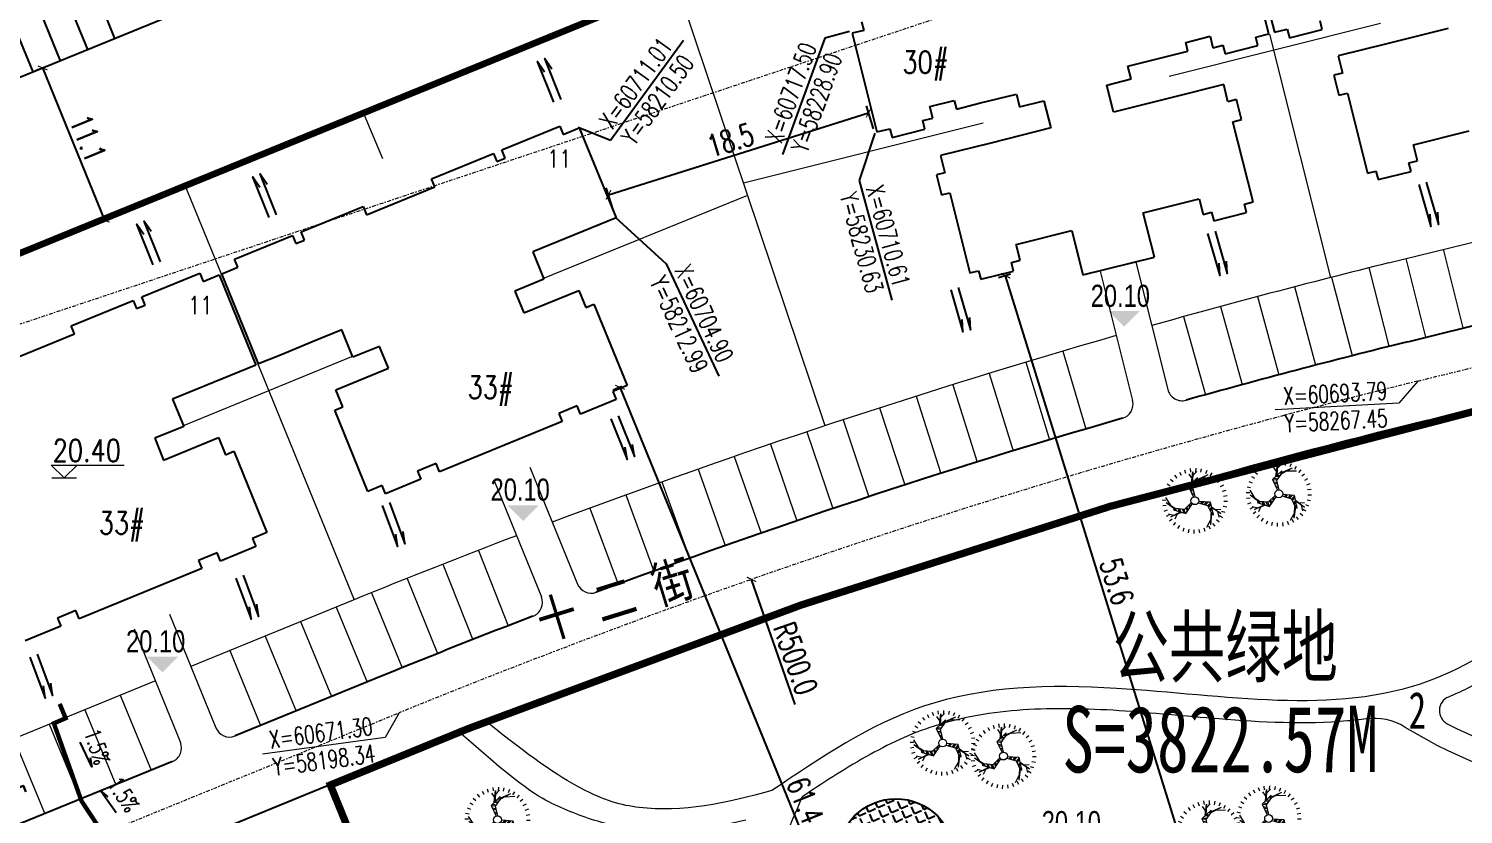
# Model space of a CAD drawing. Header units: inches. Extents: x 393 to 1582, y 246 to 1188.
# Drawn here: x 1137.2 to 1234.6, y 873.6 to 926.9 of the extents above; entities that cross this region are included whole.
import ezdxf

# ---------------------------------------------------------------- set-up
doc = ezdxf.new("R2010")
doc.units = ezdxf.units.IN
doc.header["$MEASUREMENT"] = 0
for name, pattern in [('ACAD_ISO10W100', [18.5, 12, -3, 0.5, -3]), ('CENTER', [2, 1.25, -0.25, 0.25, -0.25]), ('CENTERX2', [4, 2.5, -0.5, 0.5, -0.5]), ('CONTINOUS', [0]), ('DASHED', [19.05, 12.7, -6.35]), ('DASHED2', [0.375, 0.25, -0.125]), ('DOTE', [2.42, 2, -0.2, 0.02, -0.2])]:
    doc.linetypes.add(name, pattern=pattern)
for name, color, linetype, lineweight in [('BUILD', 1, 'Continuous', 40), ('buildelev', 2, 'Continuous', 20), ('parking', 30, 'Continuous', 18), ('ROAD', 1, 'Continuous', 25), ('ROAD-CENTER', 7, 'CENTERX2', 18), ('ROAD-ZB', 4, 'Continuous', 15), ('walk', 2, 'Continuous', 18), ('围墙', 75, 'FENCELINE1', 15), ('建筑型号', 2, 'Continuous', 18), ('树', 84, 'Continuous', 15)]:
    doc.layers.add(name, color=color, linetype=linetype, lineweight=lineweight)
for name, color, linetype in [('buildcoor', 7, 'Continuous'), ('DIM', 4, 'Continuous'), ('drain', 4, 'Continuous'), ('ELEV', 1, 'Continuous'), ('G', 60, 'Continuous'), ('hongzb', 5, 'Continuous'), ('PD', 21, 'Continuous'), ('PUB_TEXT', 7, 'Continuous'), ('ROAD-TEXT', 4, 'Continuous'), ('roaddim', 2, 'Continuous'), ('roadradiu', 3, 'Continuous'), ('公共绿地', 3, 'Continuous'), ('外墙', 42, 'Continuous'), ('建筑层数', 7, 'Continuous'), ('绿化', 3, 'Continuous'), ('车库边线', 4, 'DOTE')]:
    doc.layers.add(name, color=color, linetype=linetype)
doc.styles.add('-黑体', font='simhei.ttf', dxfattribs={"width": 0.8})
doc.styles.add('_HZTXT', font='txt.shx', dxfattribs={"width": 0.8, "bigfont": 'hztxt.shx'})
doc.styles.add('DIM_FONT', font='SIMPLEX.shx', dxfattribs={"width": 0.8})
doc.styles.add('FLS', font='', dxfattribs={"width": 0.8})
doc.styles.add('HZ', font='simplex.shx', dxfattribs={"width": 0.7, "bigfont": 'hztxt.shx'})
doc.styles.add('RO', font='romans.shx', dxfattribs={"width": 0.8})
doc.styles.add('宋体', font='', dxfattribs={"width": 0.7, "height": 1000})
doc.styles.get('FLS').set_extended_font_data('创艺繁隶书')
doc.styles.get('宋体').set_extended_font_data('SimSun')
doc.linetypes.add('FENCELINE1', pattern='A,0.25,-0.1,[133,ltypeshp.shx,S=0.1,R=0,X=-0.1,Y=0],-0.1,1', length=1.45)
doc.dimstyles.new('NORMAL', dxfattribs={"dimtxt": 1.5, "dimasz": 0.3, "dimexe": 0.5, "dimexo": 0.3, "dimgap": 0.3, "dimtad": 1, "dimdec": 1, "dimzin": 1, "dimdsep": 46, "dimtxsty": 'HZ', "dimblk": 'ARCHTICK', "dimcen": 0, "dimclrt": 256, "dimadec": 0, "dimazin": 0, "dimtfac": 1, "dimtdec": 1, "dimtofl": 0, "dimtmove": 0, "dimatfit": 3, "dimldrblk": 'ARCHTICK', "dimfxl": 1, "dimtolj": 2, "dimtzin": 0, "dimarcsym": 0})

# ---------------------------------------------------------------- blocks, each defined once
blk = doc.blocks.new('_ARCHTICK')
at = {"color": 0, "linetype": 'ByBlock', "const_width": 0.15}
blk.add_lwpolyline([(-0.5, -0.5), (0.5, 0.5)], dxfattribs=at)
blk = doc.blocks.new('*D108')
at = {"layer": 'DEFPOINTS', "color": 0, "ltscale": 0.3, "transparency": 16777216}
for p in [(1123.957, 1187.983), (1247.519, 525.406)]:
    blk.add_point(p, dxfattribs=at)
at = {"layer": 'roadradiu', "color": 0, "lineweight": -2, "ltscale": 0.3, "transparency": 16777216}
blk.add_line((1246.336, 531.746), (1247.519, 525.406), dxfattribs=at)
at = {"layer": 'roadradiu', "color": 0, "lineweight": -2, "ltscale": 0.3, "transparency": 16777216, "xscale": 0.3, "yscale": 0.3, "zscale": 0.3, "rotation": 280.5635434118076}
blk.add_blockref('_ARCHTICK', (1247.519, 525.406), dxfattribs=at)
at = {"layer": 'roadradiu', "ltscale": 0.3, "transparency": 16777216, "insert": (1247.905, 529.063), "char_height": 1.5, "attachment_point": 5, "rotation": 280.56354, "style": 'HZ'}
blk.add_mtext('\\A2;R674.0', dxfattribs=at)
blk = doc.blocks.new('*D188')
at = {"layer": 'DEFPOINTS', "color": 0, "ltscale": 0.3, "transparency": 16777216}
for p in [(1123.957, 1187.983), (1194.722, 517.708)]:
    blk.add_point(p, dxfattribs=at)
at = {"layer": 'roadradiu', "color": 0, "lineweight": -2, "ltscale": 0.3, "transparency": 16777216}
blk.add_line((1193.358, 530.623), (1194.722, 517.708), dxfattribs=at)
at = {"layer": 'roadradiu', "color": 0, "lineweight": -2, "ltscale": 0.3, "transparency": 16777216, "xscale": 0.3, "yscale": 0.3, "zscale": 0.3, "rotation": 276.0266870917976}
blk.add_blockref('_ARCHTICK', (1194.722, 517.708), dxfattribs=at)
at = {"layer": 'roadradiu', "ltscale": 0.3, "transparency": 16777216, "insert": (1194.709, 527.824), "char_height": 1.5, "attachment_point": 5, "rotation": 276.02669, "style": 'HZ'}
blk.add_mtext('\\A2;R674.0', dxfattribs=at)
blk = doc.blocks.new('t2')
for p, q in [((-1.27, 3.06), (-1.13, 2.72)), ((-0.72, 3.23), (-0.64, 2.88)), ((-0.15, 3.3), (-0.13, 2.95)), ((0.43, 3.28), (0.38, 2.92)), ((0.99, 3.16), (0.88, 2.81)), ((1.53, 2.93), (1.36, 2.62)), ((-2.93, 1.53), (-2.62, 1.36)), ((-2.62, 2.01), (-2.34, 1.79)), ((-1.63, 0.77), (-2.5, 1.58)), ((-2.5, 1.58), (-1.63, 0.89)), ((-2.3, 1.92), (-2.2, 1.35)), ((-2.24, 2.44), (-1.99, 2.17)), ((-1.78, 2.79), (-1.59, 2.49)), ((-1.73, 1.61), (-1.56, 0.32)), ((-1.53, 1.47), (-1.73, 1.61)), ((-1.34, 2.61), (-1.58, 1.52)), ((-1.24, 0.62), (-1.53, 1.47)), ((-1.34, 2.61), (-1.51, 1.47)), ((-1.44, 2), (-0.89, 2.82)), ((2.01, 2.62), (1.79, 2.34)), ((1.93, 1.14), (2.23, 1.63)), ((2.44, 2.24), (2.17, 1.99)), ((2.79, 1.78), (2.49, 1.59)), ((-3.28, 0.43), (-2.92, 0.38)), ((-3.16, 0.99), (-2.81, 0.88)), ((-1.95, 1.1), (-2.53, 1.12)), ((-1.56, 0.32), (-0.37, 0.11)), ((-0.31, 0.25), (-1.24, 0.62)), ((1.06, 1.19), (0.28, 0.27)), ((0.37, 0.14), (1.16, 0.76)), ((2.26, 0.7), (1.06, 1.19)), ((1.16, 0.76), (2.04, 0.59)), ((1.48, 1.02), (2.62, 1.38)), ((2.62, 1.38), (1.59, 0.97)), ((2.93, -0.14), (2.03, 0.57)), ((2.04, 0.59), (2.26, 0.7)), ((2.93, -0.14), (2.11, 0.61)), ((2.81, 1.03), (2.27, 1.23)), ((2.45, 0.24), (2.89, -0.64)), ((3.06, 1.27), (2.72, 1.13)), ((3.23, 0.72), (2.88, 0.64)), ((3.3, 0.15), (2.95, 0.13)), ((-3.3, -0.15), (-2.95, -0.13)), ((-3.23, -0.72), (-2.88, -0.64)), ((-3.06, -1.27), (-2.72, -1.13)), ((0.08, -1.38), (-0.51, -2.07)), ((-0.06, -0.39), (0.08, -1.38)), ((0.5, -1.51), (0.1, -0.38)), ((2.93, -1.53), (2.62, -1.36)), ((3.16, -0.99), (2.81, -0.88)), ((3.28, -0.43), (2.92, -0.38)), ((-2.79, -1.78), (-2.49, -1.59)), ((-2.44, -2.24), (-2.17, -1.99)), ((-2.01, -2.62), (-1.79, -2.34)), ((-1.02, -2.25), (-1.99, -2.18)), ((-1.59, -2.47), (-0.52, -2.05)), ((-1.59, -2.47), (-0.52, -2.13)), ((-1.53, -2.93), (-1.36, -2.62)), ((-0.99, -3.16), (-0.88, -2.81)), ((-0.53, -2.3), (0.5, -1.51)), ((-0.51, -2.07), (-0.53, -2.3)), ((-0.52, -2.95), (-0.07, -2.58)), ((0.14, -1.8), (-0.12, -2.95)), ((-0.12, -2.95), (0.04, -1.86)), ((0.03, -2.24), (0.29, -2.75)), ((0.72, -3.23), (0.64, -2.88)), ((1.27, -3.06), (1.13, -2.72)), ((1.78, -2.79), (1.59, -2.49)), ((2.24, -2.44), (1.99, -2.17)), ((2.62, -2.01), (2.34, -1.79)), ((-0.43, -3.28), (-0.38, -2.92)), ((0.15, -3.3), (0.13, -2.95))]:
    blk.add_line(p, q)
at = {"color": 0}
for p, q in [((-1.71, 1.46), (-1.64, 1.54)), ((-1.69, 1.3), (-1.53, 1.47)), ((-1.65, 0.98), (-1.44, 1.2)), ((-1.63, 0.82), (-1.39, 1.07)), ((-1.58, 0.5), (-1.3, 0.8)), ((-1.56, 0.34), (-1.25, 0.67)), ((-1.28, 0.27), (-1.03, 0.54)), ((-1.14, 0.24), (-0.91, 0.49)), ((-0.85, 0.19), (-0.66, 0.39)), ((-0.7, 0.16), (-0.54, 0.34)), ((0.49, 0.53), (0.57, 0.29)), ((0.59, 0.64), (0.67, 0.38)), ((0.78, 0.86), (0.88, 0.54)), ((0.88, 0.98), (0.99, 0.62)), ((1.07, 1.18), (1.21, 0.75)), ((1.22, 1.12), (1.35, 0.72)), ((1.52, 1), (1.62, 0.67)), ((1.67, 0.94), (1.76, 0.65)), ((1.97, 0.81), (2.04, 0.59)), ((2.12, 0.75), (2.15, 0.64)), ((0.21, -0.69), (-0.03, -0.64)), ((0.26, -0.83), (-0.01, -0.77)), ((0.36, -1.11), (0.03, -1.03)), ((0.41, -1.25), (0.05, -1.17)), ((0.49, -1.52), (0.05, -1.42)), ((-0.41, -2.21), (-0.52, -2.19)), ((-0.28, -2.11), (-0.51, -2.06)), ((-0.02, -1.92), (-0.32, -1.85)), ((0.11, -1.82), (-0.23, -1.74)), ((0.36, -1.62), (-0.05, -1.53))]:
    blk.add_line(p, q, dxfattribs=at)
blk.add_circle((0, 0), 0.397)
at = {"style": 'DIM_FONT', "width": 0.8, "flags": 9}
for tag in ['XSIZE', 'YSIZE']:
    blk.add_attdef(tag, (0, 0), '', height=0.000997, rotation=122.3352, dxfattribs=at)
blk = doc.blocks.new('YMQ')
at = {"layer": 'PD'}
for p, q in [((-3.425, 16.316), (2.222, 18.623)), ((2.222, 18.623), (4.007, 14.254)), ((-3.142, 15.622), (2.505, 17.929)), ((1.796, 18.45), (3.581, 14.08)), ((-0.602, 17.47), (4.466, 5.065)), ((-3.425, 16.316), (1.643, 3.912)), ((-2.999, 16.49), (2.068, 4.086)), ((4.007, 14.254), (-1.64, 11.947)), ((3.581, 14.08), (4.33, 12.247)), ((4.007, 14.254), (4.756, 12.421)), ((4.33, 12.247), (5.079, 10.414)), ((4.756, 12.421), (5.504, 10.588)), ((5.504, 10.588), (-0.142, 8.281)), ((5.079, 10.414), (6.864, 6.045)), ((5.504, 10.588), (7.29, 6.219)), ((7.006, 6.913), (1.359, 4.606)), ((7.29, 6.219), (1.643, 3.912))]:
    blk.add_line(p, q, dxfattribs=at)
at = {"layer": 'PD', "linetype": 'DASHED'}
blk.add_line((4.756, 12.421), (-0.891, 10.114), dxfattribs=at)
at = {"layer": 'PD', "linetype": 'CENTER'}
blk.add_lwpolyline([(0, 0), (-7.337, 17.959), (3.864, 22.535), (11.201, 4.576)], close=True, dxfattribs=at)
blk = doc.blocks.new('A$C1F88636C')
at = {"layer": 'G', "rotation": 319.643104860294}
blk.add_blockref('YMQ', (0, 3.766), dxfattribs=at)
blk = doc.blocks.new('bg')
at = {"layer": 'buildelev'}
blk.add_line((403415.903, 597892.095), (403417.408, 597892.095), dxfattribs=at)
blk.add_lwpolyline([(403417.451, 597892.89), (403416.656, 597892.095), (403415.86, 597892.89), (403420.35, 597892.89)], dxfattribs=at)
blk = doc.blocks.new('A$C614504CE')
at = {"layer": 'ROAD-TEXT', "ltscale": 0.1}
blk.add_lwpolyline([(2.337, 0.002, 0.3, 0.3, 0), (2.349, 1.053, 0.3, 0.3, 0), (3.22, 1.06, 0.3, 0.3, 0), (3.578, 6.628, 0.3, 0.3, 0), (3.08, 9.4, 0.3, 0.3, 0), (3.622, 12.555, 0.3, 0.3, 0)], format="xyseb", dxfattribs=at)
at = {"layer": 'ROAD-TEXT', "ltscale": 0.1, "const_width": 0.3}
blk.add_lwpolyline([(3.598, 12.417), (2.86, 12.395), (2.86, 13.418)], dxfattribs=at)
at = {"layer": 'ROAD-TEXT', "ltscale": 0.1}
for points in [[(1.926, 11.432), (2.21, 12.017), (1.86, 10.246)], [(1.804, 7.098), (2.092, 6.515), (1.728, 8.284)], [(1.87, 4.148), (2.008, 4.783), (2.087, 2.928)]]:
    blk.add_lwpolyline(points, dxfattribs=at)
at = {"layer": 'ROAD-TEXT', "style": 'RO', "width": 0.7}
for rotation, p in [(78.72126, (1.287, 10.092)), (100.33803, (1.549, 6.257)), (85.22586, (1.6, 2.413))]:
    blk.add_text('1.5%', height=1.1, rotation=rotation, dxfattribs=at).set_placement(p)
blk = doc.blocks.new('psss')
at = {"layer": 'drain', "ltscale": 3}
for points in [[(-2.979, 0.527), (0.007, 0.531), (-0.808, 0.714)], [(-2.967, -0.004), (0, 0), (-0.815, 0.183)]]:
    blk.add_lwpolyline(points, dxfattribs=at)
blk = doc.blocks.new('*D454')
at = {"layer": 'DEFPOINTS', "color": 0, "ltscale": 0.3, "transparency": 16777216}
for p in [(1194.213, 921.194), (1194.645, 919.822), (1176.998, 914.267)]:
    blk.add_point(p, dxfattribs=at)
at = {"layer": 'DIM', "color": 0, "lineweight": -2, "ltscale": 0.3, "transparency": 16777216}
for p, q in [((1176.566, 915.639), (1194.213, 921.194)), ((1194.555, 920.108), (1194.063, 921.671)), ((1176.908, 914.553), (1176.416, 916.116))]:
    blk.add_line(p, q, dxfattribs=at)
at = {"layer": 'DIM', "color": 0, "lineweight": -2, "ltscale": 0.3, "transparency": 16777216, "xscale": 0.5, "yscale": 0.5, "zscale": 0.5}
for p, rotation in [((1194.213, 921.194), 17.47299434504445), ((1176.566, 915.639), 197.4729943450444)]:
    blk.add_blockref('_ARCHTICK', p, dxfattribs=dict(at, rotation=rotation))
at = {"layer": 'DIM', "ltscale": 0.3, "transparency": 16777216, "insert": (1184.845, 919.346), "char_height": 1.5, "attachment_point": 5, "rotation": 17.47299, "style": 'HZ'}
blk.add_mtext('\\A2;18.5', dxfattribs=at)
blk = doc.blocks.new('*D483')
at = {"layer": 'DEFPOINTS', "color": 0, "ltscale": 0.3, "transparency": 16777216}
for p in [(1204.133, 910.344), (1203.512, 910.151), (1220.02, 859.19)]:
    blk.add_point(p, dxfattribs=at)
at = {"layer": 'DIM', "color": 0, "lineweight": -2, "ltscale": 0.3, "transparency": 16777216}
for p, q in [((1203.847, 910.255), (1203.035, 910.003)), ((1219.399, 858.997), (1203.512, 910.151)), ((1219.734, 859.101), (1218.922, 858.849))]:
    blk.add_line(p, q, dxfattribs=at)
at = {"layer": 'DIM', "color": 0, "lineweight": -2, "ltscale": 0.3, "transparency": 16777216, "xscale": 0.5, "yscale": 0.5, "zscale": 0.5}
for p, rotation in [((1203.512, 910.151), 107.2532059339168), ((1219.399, 858.997), 287.2532059339168)]:
    blk.add_blockref('_ARCHTICK', p, dxfattribs=dict(at, rotation=rotation))
at = {"layer": 'DIM', "ltscale": 0.3, "transparency": 16777216, "insert": (1211.05, 889.421), "char_height": 1.5, "attachment_point": 5, "rotation": 287.25321, "style": 'HZ'}
blk.add_mtext('\\A2;53.6', dxfattribs=at)
blk = doc.blocks.new('*D202')
at = {"layer": 'DEFPOINTS', "color": 0, "ltscale": 0.3, "transparency": 16777216}
for p in [(1133.983, 877.845), (1133.983, 877.845), (1136.06, 872.752)]:
    blk.add_point(p, dxfattribs=at)
at = {"layer": 'roaddim', "color": 0, "lineweight": -2, "ltscale": 0.3, "transparency": 16777216}
for p, q in [((1136.06, 872.752), (1133.983, 877.845)), ((1134.26, 877.958), (1134.446, 878.034)), ((1136.338, 872.866), (1136.523, 872.941))]:
    blk.add_line(p, q, dxfattribs=at)
at = {"layer": 'roaddim', "color": 0, "lineweight": -2, "ltscale": 0.3, "transparency": 16777216, "xscale": 0.5, "yscale": 0.5, "zscale": 0.5}
for p, rotation in [((1133.983, 877.845), 112.1948373261285), ((1136.06, 872.752), 292.1948373261285)]:
    blk.add_blockref('_ARCHTICK', p, dxfattribs=dict(at, rotation=rotation))
at = {"layer": 'roaddim', "ltscale": 0.3, "transparency": 16777216, "insert": (1135.994, 875.695), "char_height": 1.5, "attachment_point": 5, "rotation": 292.19484, "style": 'HZ'}
blk.add_mtext('\\A2;5.5', dxfattribs=at)
blk = doc.blocks.new('*D366')
at = {"layer": 'DEFPOINTS', "color": 0, "ltscale": 0.3, "transparency": 16777216}
for p in [(1186.267, 889.56), (1351.243, 417.562)]:
    blk.add_point(p, dxfattribs=at)
at = {"layer": 'roadradiu', "color": 0, "lineweight": -2, "ltscale": 0.3, "transparency": 16777216}
blk.add_line((1189.23, 881.081), (1186.267, 889.56), dxfattribs=at)
at = {"layer": 'roadradiu', "color": 0, "lineweight": -2, "ltscale": 0.3, "transparency": 16777216, "xscale": 0.5, "yscale": 0.5, "zscale": 0.5, "rotation": 109.2659378040136}
blk.add_blockref('_ARCHTICK', (1186.267, 889.56), dxfattribs=at)
at = {"layer": 'roadradiu', "ltscale": 0.3, "transparency": 16777216, "insert": (1189.256, 884.189), "char_height": 1.5, "attachment_point": 5, "rotation": 289.26594, "style": 'HZ'}
blk.add_mtext('\\A2;R500.0', dxfattribs=at)
blk = doc.blocks.new('*D309')
at = {"layer": 'DEFPOINTS', "color": 0, "ltscale": 0.3, "transparency": 16777216}
for p in [(1177.758, 902.752), (1200.528, 845.762), (1200.941, 845.931)]:
    blk.add_point(p, dxfattribs=at)
at = {"layer": 'DIM', "color": 0, "lineweight": -2, "ltscale": 0.3, "transparency": 16777216}
for p, q in [((1177.48, 902.639), (1176.883, 902.395)), ((1177.345, 902.584), (1200.528, 845.762)), ((1200.663, 845.817), (1200.065, 845.573))]:
    blk.add_line(p, q, dxfattribs=at)
at = {"layer": 'DIM', "color": 0, "lineweight": -2, "ltscale": 0.3, "transparency": 16777216, "xscale": 0.5, "yscale": 0.5, "zscale": 0.5}
for p, rotation in [((1177.345, 902.584), 112.1948198484895), ((1200.528, 845.762), 292.1948198484895)]:
    blk.add_blockref('_ARCHTICK', p, dxfattribs=dict(at, rotation=rotation))
at = {"layer": 'DIM', "ltscale": 0.3, "transparency": 16777216, "insert": (1189.909, 874.57), "char_height": 1.5, "attachment_point": 5, "rotation": 292.19482, "style": 'HZ'}
blk.add_mtext('\\A2;61.4', dxfattribs=at)
blk = doc.blocks.new('*D310')
at = {"layer": 'DEFPOINTS', "color": 0, "ltscale": 0.3, "transparency": 16777216}
for p in [(1138.173, 924.239), (1138.173, 924.239), (1142.385, 913.916)]:
    blk.add_point(p, dxfattribs=at)
at = {"layer": 'DIM', "color": 0, "lineweight": -2, "ltscale": 0.3, "transparency": 16777216}
for p, q in [((1137.895, 924.126), (1137.71, 924.05)), ((1142.385, 913.916), (1138.173, 924.239)), ((1142.107, 913.802), (1141.922, 913.727))]:
    blk.add_line(p, q, dxfattribs=at)
at = {"layer": 'DIM', "color": 0, "lineweight": -2, "ltscale": 0.3, "transparency": 16777216, "xscale": 0.5, "yscale": 0.5, "zscale": 0.5}
for p, rotation in [((1138.173, 924.239), 112.194837326332), ((1142.385, 913.916), 292.194837326332)]:
    blk.add_blockref('_ARCHTICK', p, dxfattribs=dict(at, rotation=rotation))
at = {"layer": 'DIM', "ltscale": 0.3, "transparency": 16777216, "insert": (1141.251, 919.474), "char_height": 1.5, "attachment_point": 5, "rotation": 292.19484, "style": 'HZ'}
blk.add_mtext('\\A2;11.1', dxfattribs=at)

msp = doc.modelspace()

# ---------------------------------------------------------------- hatches: boundary and pattern name
at = {"layer": 'roaddim', "ltscale": 0.3}
h = msp.add_hatch(dxfattribs=at)
h.set_pattern_fill('ANGLE', color=0, scale=0.1, angle=24.22205, style=0)
h.set_pattern_definition([(24.2220527, (-27085.2647, -78125.3403), (-0.286576439, 0.637005647), [0.508, -0.1905]), (114.2220527, (-27085.2647, -78125.3403), (-0.637005647, -0.286576439), [0.508, -0.1905])])
edge = h.paths.add_edge_path()
edge.add_arc((1202.156, 868.686), 3.888, 0, 360)
edge = h.paths.add_edge_path()
edge.add_arc((1196.072, 870.703), 3.978, 0, 360)

# ---------------------------------------------------------------- linework, layer by layer
at = {"layer": 'buildcoor', "color": 0, "ltscale": 0.3}
for points in [[(1176.702, 919.342), (1181.657, 926.125)], [(1191.246, 926.262), (1188.374, 918.368)], [(1192.92, 926.709), (1191.246, 926.262)], [(1174.518, 920.223), (1176.702, 919.342)], [(1194.645, 919.822), (1193.583, 916.603)], [(1193.583, 916.603), (1195.794, 908.499)], [(1177.011, 914.112), (1180.484, 910.954)], [(1180.484, 910.954), (1184.045, 903.346)]]:
    msp.add_lwpolyline(points, dxfattribs=at)
at = {"layer": 'ELEV', "color": 0}
for points in [[(1210.497, 907.764), (1212.619, 907.764), (1211.558, 906.703)], [(1169.721, 894.577), (1171.843, 894.577), (1170.782, 893.516)], [(1145.244, 884.314), (1147.365, 884.314), (1146.305, 883.253)]]:
    msp.add_solid(points, dxfattribs=at)
at = {"layer": 'hongzb', "color": 0, "linetype": 'DOTE', "ltscale": 0.2, "const_width": 0.35}
msp.add_lwpolyline([(726.299, 598.511), (739.721, 619.918), (817.574, 709.87), (922.656, 797.757), (972.26, 831.061), (1071.302, 885.077), (1176.766, 928.104), (1299.012, 961.009), (1365.77, 971.874), (1426.81, 975.633)], dxfattribs=at)
at = {"layer": 'parking', "color": 0, "ltscale": 0.3}
for p, q in [((1229.495, 911.014), (1237.928, 913.095)), ((1230.677, 911.329), (1232.014, 905.994)), ((1233.202, 911.952), (1234.538, 906.617)), ((1228.154, 910.702), (1229.513, 905.372)), ((1223.117, 909.41), (1224.531, 904.094)), ((1225.634, 910.062), (1227.02, 904.74)), ((1220.604, 908.744), (1222.044, 903.436)), ((1215.588, 907.375), (1217.082, 902.081)), ((1218.094, 908.066), (1219.561, 902.765)), ((1207.383, 905.027), (1208.958, 899.757)), ((1202.403, 903.529), (1204.032, 898.276)), ((1204.891, 904.284), (1206.493, 899.023)), ((1199.919, 902.762), (1201.575, 897.517)), ((1197.439, 901.981), (1199.122, 896.745)), ((1194.963, 901.188), (1196.673, 895.96)), ((1190.023, 899.564), (1191.786, 894.354)), ((1192.491, 900.382), (1194.227, 895.164)), ((1187.559, 898.733), (1189.349, 893.532)), ((1185.1, 897.889), (1186.916, 892.698)), ((1182.645, 897.033), (1184.488, 891.851)), ((1180.194, 896.164), (1182.064, 890.992)), ((1177.748, 895.283), (1179.644, 890.12)), ((1175.307, 894.389), (1177.229, 889.236)), ((1167.745, 891.525), (1169.746, 886.402)), ((1165.322, 890.581), (1167.35, 885.469)), ((1162.904, 889.625), (1164.958, 884.523)), ((1159.248, 888.153), (1148.229, 883.657)), ((1160.491, 888.657), (1162.571, 883.565)), ((1158.083, 887.677), (1160.179, 882.592)), ((1155.676, 886.695), (1157.772, 881.61)), ((1153.268, 885.713), (1155.364, 880.628)), ((1150.861, 884.731), (1152.957, 879.646)), ((1145.822, 882.675), (1123.786, 873.684)), ((1143.436, 881.702), (1145.532, 876.617)), ((1141.029, 880.72), (1143.125, 875.635)), ((1138.622, 879.737), (1140.718, 874.652)), ((1136.214, 878.755), (1138.31, 873.67))]:
    msp.add_line(p, q, dxfattribs=at)
for start, end in [(103.85957, 105.73282), (106.01479, 110.56005), (110.85325, 112.19484)]:
    msp.add_arc((1351.243, 417.562), 508.25, start, end, dxfattribs=at)
at = {"layer": 'ROAD', "color": 0}
for p, q in [((1176.883, 928.152), (1076.149, 886.929)), ((1232.13, 900.335), (1318.062, 921.536)), ((1230.813, 905.674), (1238.29, 907.519)), ((1161.326, 883.06), (1151.233, 878.942)), ((1163.403, 877.968), (1109.466, 855.959)), ((1146.974, 877.205), (1126.789, 868.97))]:
    msp.add_line(p, q, dxfattribs=at)
for radius, start, end in [(502.75, 103.85957, 105.63394), (502.75, 106.14602, 110.43165), (497.25, 103.85957, 112.19484), (502.75, 110.95503, 112.19484)]:
    msp.add_arc((1351.243, 417.562), radius, start, end, dxfattribs=at)
at = {"layer": 'ROAD-CENTER', "color": 5, "ltscale": 0.1}
for p, q in [((1299.012, 961.009), (1071.302, 885.077)), ((1231.472, 903.005), (1317.403, 924.206)), ((1117.701, 862.292), (1162.365, 880.514))]:
    msp.add_line(p, q, dxfattribs=at)
msp.add_arc((1351.243, 417.562), 500, 103.85957, 112.19484, dxfattribs=at)
at = {"layer": 'ROAD-ZB', "color": 0, "ltscale": 0.3}
for points in [[(1231.472, 903.005), (1230.19, 901.503)], [(1230.19, 901.503), (1221.802, 901.054)], [(1162.365, 880.514), (1161.402, 878.828)], [(1161.402, 878.828), (1153.076, 877.71)]]:
    msp.add_lwpolyline(points, dxfattribs=at)
at = {"layer": 'roaddim', "color": 0, "ltscale": 0.3}
msp.add_circle((1196.072, 870.703), 3.978, dxfattribs=at)
at = {"layer": 'walk', "color": 0, "ltscale": 0.3}
for p, q in [((1209.93, 910.456), (1212.127, 901.685)), ((1212.355, 911.063), (1214.517, 902.431)), ((1171.228, 897.172), (1174.463, 889.243)), ((1168.821, 896.19), (1172.01, 888.372)), ((1146.785, 887.199), (1149.929, 879.491)), ((1144.377, 886.216), (1147.522, 878.508))]:
    msp.add_line(p, q, dxfattribs=at)
at = {"layer": 'walk', "color": 0}
for centre, start, end in [((1215.487, 902.674), 194.06502, 285.63394), ((1211.157, 901.442), 286.14602, 14.06502), ((1175.389, 889.62), 202.1949, 290.43165), ((1171.085, 887.994), 290.95503, 22.1949), ((1150.855, 879.868), 202.1949, 292.19484), ((1146.596, 878.131), 292.19484, 22.1949)]:
    msp.add_arc(centre, 1, start, end, dxfattribs=at)
at = {"layer": '公共绿地', "color": 0, "linetype": 'FENCELINE1', "ltscale": 0.1, "const_width": 0.5}
msp.add_lwpolyline([(1157.692, 875.615), (1167.028, 879.43), (1167.028, 879.43), (1189.631, 887.816), (1210.615, 894.512), (1246.902, 903.979), (1267.93, 909.167), (1286.084, 913.96), (1288.079, 874.262, -0.001053), (1241.143, 872.494), (1241.143, 872.494, 0.042193), (1223.337, 870.66, 0.033682), (1209.577, 867.041), (1207.353, 866.261), (1197.938, 862.5), (1168.107, 850.06)], format="xyb", close=True, dxfattribs=at)
at = {"layer": '围墙', "color": 0, "ltscale": 0.2}
for p, q in [((1191.277, 899.981), (1181.426, 929.251)), ((1214.604, 923.688), (1228.96, 927.285)), ((1221.418, 926.529), (1225.549, 910.041)), ((1159.926, 921.23), (1161.237, 918.098)), ((1185.733, 916.455), (1201.994, 920.529)), ((1147.824, 916.296), (1151.766, 906.634)), ((1172.119, 909.956), (1186.012, 915.624)), ((1147.675, 899.982), (1159.156, 904.667)), ((1152.5, 904.834), (1159.298, 888.173))]:
    msp.add_line(p, q, dxfattribs=at)
at = {"layer": '外墙', "color": 2, "ltscale": 0.1}
for p, q in [((1221.363, 926.556), (1219.686, 933.249)), ((1220.074, 933.347), (1221.75, 926.657)), ((1193.884, 926.785), (1193.108, 926.591)), ((1193.738, 927.367), (1193.884, 926.785)), ((1221.75, 926.657), (1222.623, 926.876)), ((1222.623, 926.876), (1222.77, 926.29)), ((1222.77, 926.29), (1225.001, 926.849)), ((1225.001, 926.849), (1224.855, 927.431)), ((1233.538, 926.926), (1229.464, 925.906)), ((1193.108, 926.591), (1194.784, 919.901)), ((1215.737, 925.971), (1217.386, 926.385)), ((1215.883, 925.389), (1215.737, 925.971)), ((1217.386, 926.385), (1217.58, 925.609)), ((1217.58, 925.609), (1218.259, 925.779)), ((1218.259, 925.779), (1218.405, 925.197)), ((1220.49, 926.338), (1221.363, 926.556)), ((1220.636, 925.756), (1220.49, 926.338)), ((1229.464, 925.906), (1226.069, 925.055)), ((1211.808, 924.369), (1215.883, 925.389)), ((1218.405, 925.197), (1220.636, 925.756)), ((1226.069, 925.055), (1226.361, 923.891)), ((1212.027, 923.496), (1211.808, 924.369)), ((1226.361, 923.891), (1225.779, 923.745)), ((1210.378, 923.083), (1212.027, 923.496)), ((1210.84, 921.24), (1210.378, 923.083)), ((1218.309, 923.111), (1214.914, 922.26)), ((1218.601, 921.947), (1218.309, 923.111)), ((1225.779, 923.745), (1226.119, 922.387)), ((1198.373, 921.621), (1200.022, 922.034)), ((1200.022, 922.034), (1200.168, 921.452)), ((1201.817, 921.866), (1204.242, 922.473)), ((1204.242, 922.473), (1204.461, 921.6)), ((1204.461, 921.6), (1206.11, 922.013)), ((1206.11, 922.013), (1206.572, 920.17)), ((1214.914, 922.26), (1210.84, 921.24)), ((1219.183, 922.093), (1218.601, 921.947)), ((1219.523, 920.735), (1219.183, 922.093)), ((1226.119, 922.387), (1226.701, 922.533)), ((1226.701, 922.533), (1228.062, 917.101)), ((1198.568, 920.845), (1198.373, 921.621)), ((1200.168, 921.452), (1201.817, 921.866)), ((1169.335, 918.683), (1173.27, 920.288)), ((1173.27, 920.288), (1173.497, 919.733)), ((1173.497, 919.733), (1174.585, 920.177)), ((1174.585, 920.177), (1177.078, 914.066)), ((1194.784, 919.901), (1195.657, 920.12)), ((1195.657, 920.12), (1195.804, 919.534)), ((1195.804, 919.534), (1198.035, 920.093)), ((1197.889, 920.675), (1198.568, 920.845)), ((1198.035, 920.093), (1197.889, 920.675)), ((1206.572, 920.17), (1202.498, 919.15)), ((1218.941, 920.589), (1219.523, 920.735)), ((1220.302, 915.157), (1218.941, 920.589)), ((1231.19, 919.018), (1234.973, 919.966)), ((1202.498, 919.15), (1199.103, 918.299)), ((1231.457, 917.951), (1231.19, 919.018)), ((1164.544, 916.728), (1168.756, 918.447)), ((1168.756, 918.447), (1168.983, 917.891)), ((1168.983, 917.891), (1169.562, 918.127)), ((1169.562, 918.127), (1169.335, 918.683)), ((1199.103, 918.299), (1199.394, 917.135)), ((1199.394, 917.135), (1198.812, 916.989)), ((1228.062, 917.101), (1228.644, 917.247)), ((1228.644, 917.247), (1228.79, 916.665)), ((1228.79, 916.665), (1231.021, 917.224)), ((1230.875, 917.806), (1231.457, 917.951)), ((1231.021, 917.224), (1230.875, 917.806)), ((1160.141, 914.284), (1164.77, 916.173)), ((1164.77, 916.173), (1164.544, 916.728)), ((1198.812, 916.989), (1199.152, 915.631)), ((1199.152, 915.631), (1199.734, 915.777)), ((1199.734, 915.777), (1201.095, 910.345)), ((1212.856, 914.425), (1216.639, 915.373)), ((1216.639, 915.373), (1216.907, 914.306)), ((1219.72, 915.011), (1220.302, 915.157)), ((1155.701, 913.12), (1159.914, 914.839)), ((1159.914, 914.839), (1160.141, 914.284)), ((1213.61, 911.418), (1212.856, 914.425)), ((1216.907, 914.306), (1217.489, 914.452)), ((1217.489, 914.452), (1217.635, 913.87)), ((1217.635, 913.87), (1219.866, 914.429)), ((1219.866, 914.429), (1219.72, 915.011)), ((1155.928, 912.565), (1155.701, 913.12)), ((1177.078, 914.066), (1171.43, 911.762)), ((1204.223, 912.262), (1208.006, 913.21)), ((1208.006, 913.21), (1208.76, 910.203)), ((1151.188, 911.279), (1155.123, 912.884)), ((1155.123, 912.884), (1155.349, 912.329)), ((1155.349, 912.329), (1155.928, 912.565)), ((1204.49, 911.195), (1204.223, 912.262)), ((1151.414, 910.723), (1151.188, 911.279)), ((1171.43, 911.762), (1172.186, 909.91)), ((1203.908, 911.05), (1204.49, 911.195)), ((1208.76, 910.203), (1213.61, 911.418)), ((1144.891, 908.71), (1148.826, 910.315)), ((1148.826, 910.315), (1149.053, 909.76)), ((1149.053, 909.76), (1150.141, 910.204)), ((1150.141, 910.204), (1152.634, 904.093)), ((1150.326, 910.279), (1151.414, 910.723)), ((1152.82, 904.168), (1150.326, 910.279)), ((1201.095, 910.345), (1201.677, 910.491)), ((1201.677, 910.491), (1201.823, 909.909)), ((1201.823, 909.909), (1204.054, 910.468)), ((1204.054, 910.468), (1203.908, 911.05)), ((1172.186, 909.91), (1170.218, 909.107)), ((1140.1, 906.755), (1144.313, 908.474)), ((1144.313, 908.474), (1144.539, 907.918)), ((1145.118, 908.154), (1144.891, 908.71)), ((1170.218, 909.107), (1170.823, 907.626)), ((1170.823, 907.626), (1174.549, 909.146)), ((1174.549, 909.146), (1175.022, 907.989)), ((1144.539, 907.918), (1145.118, 908.154)), ((1175.022, 907.989), (1175.577, 908.215)), ((1175.577, 908.215), (1177.825, 902.706)), ((1140.326, 906.199), (1140.1, 906.755)), ((1158.467, 906.473), (1156.523, 905.68)), ((1159.223, 904.621), (1158.467, 906.473)), ((1135.697, 904.31), (1140.326, 906.199)), ((1156.523, 905.68), (1154.301, 904.773)), ((1161.029, 905.357), (1159.223, 904.621)), ((1161.633, 903.876), (1161.029, 905.357)), ((1154.301, 904.773), (1152.82, 904.168)), ((1152.634, 904.093), (1146.986, 901.788)), ((1158.068, 902.422), (1161.633, 903.876)), ((1158.541, 901.264), (1158.068, 902.422)), ((1177.825, 902.706), (1176.853, 902.31)), ((1146.986, 901.788), (1147.742, 899.936)), ((1177.079, 901.754), (1174.672, 900.772)), ((1176.853, 902.31), (1177.079, 901.754)), ((1157.985, 901.038), (1158.541, 901.264)), ((1160.233, 895.529), (1157.985, 901.038)), ((1174.445, 901.327), (1173.195, 900.817)), ((1173.195, 900.817), (1173.422, 900.262)), ((1174.672, 900.772), (1174.445, 901.327)), ((1147.742, 899.936), (1145.774, 899.134)), ((1173.422, 900.262), (1165.089, 896.862)), ((1145.774, 899.134), (1146.379, 897.652)), ((1146.379, 897.652), (1150.106, 899.173)), ((1150.106, 899.173), (1150.578, 898.015)), ((1150.578, 898.015), (1151.133, 898.242)), ((1151.133, 898.242), (1153.381, 892.733)), ((1164.862, 897.417), (1163.612, 896.907)), ((1163.612, 896.907), (1163.838, 896.353)), ((1165.089, 896.862), (1164.862, 897.417)), ((1161.205, 895.925), (1160.233, 895.529)), ((1161.431, 895.371), (1161.205, 895.925)), ((1163.838, 896.353), (1161.431, 895.371)), ((1153.381, 892.733), (1152.409, 892.336)), ((1152.636, 891.781), (1150.228, 890.799)), ((1152.409, 892.336), (1152.636, 891.781)), ((1150.002, 891.354), (1148.752, 890.844)), ((1148.752, 890.844), (1148.978, 890.289)), ((1150.228, 890.799), (1150.002, 891.354)), ((1148.978, 890.289), (1140.645, 886.889)), ((1140.419, 887.444), (1139.169, 886.934)), ((1139.169, 886.934), (1139.395, 886.38)), ((1140.645, 886.889), (1140.419, 887.444)), ((1139.395, 886.38), (1136.987, 885.398))]:
    msp.add_line(p, q, dxfattribs=at)
at = {"layer": '树', "color": 0, "ltscale": 0.3}
for centre, radius, start, end in [((1247.796, 907.571), 32.877, 238.47585, 330.21488), ((1247.927, 907.409), 31.185, 242.4022, 328.30611), ((1233.944, 880.658), 1, 112.75571, 242.4022), ((1228.515, 876.137), 4, 58.47585, 97.6646)]:
    msp.add_arc(centre, radius, start, end, dxfattribs=at)
msp.add_spline([(1239.678, 886.792), (1232.249, 882.675), (1211.029, 882.168), (1197.932, 880.95), (1187.652, 875.231)], degree=3, dxfattribs=at)
for points, knots in [([(1240.496, 885.535), (1240.098, 885.275), (1239.697, 885.014), (1238.485, 884.235), (1237.664, 883.72), (1235.957, 882.73), (1235.069, 882.256), (1233.954, 881.75), (1233.756, 881.664), (1233.557, 881.58)], [0, 0, 0, 0, 1.397013, 1.397013, 4.191038, 4.191038, 7.074866, 7.074866, 7.690963, 7.690963, 7.690963, 7.690963]), ([(1227.982, 880.101), (1227.556, 880.044), (1227.129, 879.997), (1223.82, 879.704), (1220.895, 879.859), (1215.71, 880.277), (1213.442, 880.511), (1208.992, 880.795), (1206.802, 880.844), (1202.589, 880.56), (1200.568, 880.226), (1197.878, 879.358), (1197.102, 879.051), (1195.556, 878.346), (1194.789, 877.949), (1192.512, 876.667), (1191.01, 875.684), (1189.71, 874.81)], [13.241476, 13.241476, 13.241476, 13.241476, 14.487773, 14.487773, 22.879763, 22.879763, 29.445431, 29.445431, 36.011098, 36.011098, 42.576766, 42.576766, 45.309268, 45.309268, 48.04177, 48.04177, 53.450765, 53.450765, 53.450765, 53.450765])]:
    msp.add_open_spline(points, degree=3, knots=knots, dxfattribs=at)
at = {"layer": '树', "color": 0}
for points, knots in [([(1185.89, 873.228), (1184.802, 872.974), (1183.707, 872.765), (1181.68, 872.528), (1180.75, 872.476), (1179.221, 872.521), (1178.619, 872.573), (1177.431, 872.752), (1176.847, 872.876), (1175.12, 873.34), (1174.006, 873.768), (1171.836, 874.779), (1170.78, 875.363), (1166.441, 879.189)], [4.817626, 4.817626, 4.817626, 4.817626, 7.97165, 7.97165, 10.617951, 10.617951, 12.317199, 12.317199, 14.016448, 14.016448, 17.414944, 17.414944, 20.814734, 20.814734, 20.814734, 20.814734]), ([(1187.652, 875.231), (1184.582, 874.378), (1179.028, 873.225), (1173.947, 875.331), (1168.294, 879.9)], [2.715823, 2.715823, 2.715823, 2.715823, 11.89439, 19.495935, 19.495935, 19.495935, 19.495935]), ([(1186.176, 857.75), (1185.868, 863.341), (1185.92, 863.725), (1186.102, 865.009), (1186.247, 865.9), (1186.655, 867.626), (1186.919, 868.461), (1187.541, 869.808), (1187.855, 870.35), (1189.71, 874.81)], [0, 0, 0, 0, 1.132625, 1.132625, 3.794947, 3.794947, 6.45727, 6.45727, 8.375922, 8.375922, 8.375922, 8.375922])]:
    msp.add_open_spline(points, degree=3, knots=knots, dxfattribs=at)
at = {"layer": '绿化', "color": 0, "ltscale": 0.3}
for p, q in [((1143.078, 926.24), (1137.789, 939.203)), ((1139.374, 924.729), (1134.086, 937.692)), ((1141.226, 925.485), (1138.582, 931.966)), ((1137.522, 923.974), (1134.878, 930.455))]:
    msp.add_line(p, q, dxfattribs=at)
at = {"layer": '绿化', "color": 0, "linetype": 'CONTINOUS'}
for points in [[(1340.321, 978.877), (1296.693, 971.776), (1173.245, 938.548), (1066.576, 895.029), (1037.246, 879.032)], [(1340.321, 978.877), (1296.693, 971.776), (1173.245, 938.548), (1066.576, 895.029), (1042.517, 881.907)]]:
    msp.add_lwpolyline(points, dxfattribs=at)
at = {"layer": '绿化', "color": 0, "ltscale": 0.3}
msp.add_lwpolyline([(1333.787, 977.814), (1296.693, 971.776), (1173.245, 938.548), (1066.576, 895.029), (973.48, 844.255)], dxfattribs=at)
at = {"layer": '车库边线', "color": 0, "linetype": 'DASHED2', "const_width": 0.25}
msp.add_lwpolyline([(1071.366, 884.941), (1176.814, 927.962), (1299.043, 960.862), (1330.203, 965.934), (1337.126, 938.302), (1337.126, 938.302), (1337.126, 938.302), (1337.126, 938.302), (1333.68, 923.68), (1326.278, 923.401), (1328.57, 862.578), (1328.57, 862.578), (1329.545, 836.684), (1319.587, 836.309), (1224.423, 832.725), (1164.639, 799.154), (1164.639, 799.154), (1164.639, 799.154), (1164.639, 799.154), (1164.639, 799.154), (1115.13, 723.925)], dxfattribs=at)

# ---------------------------------------------------------------- block references
at = {"layer": 'BUILD', "color": 0, "rotation": 40.32992405653992}
msp.add_blockref('A$C1F88636C', (1158.121, 843.606), dxfattribs=at)
at = {"layer": 'buildelev', "color": 0, "linetype": 'Continuous', "xscale": 1.099999999998545, "yscale": 1.099999999998545, "zscale": 1.1}
msp.add_blockref('bg', (-442618.692, -656784.868), dxfattribs=at)
at = {"layer": 'ROAD', "color": 0, "xscale": -1, "rotation": 291.8448889344748}
for p in [(1171.754, 924.674), (1152.433, 916.854), (1144.56, 913.655)]:
    msp.add_blockref('psss', p, dxfattribs=at)
at = {"layer": 'ROAD', "color": 0}
for p, rotation in [((1232.371, 913.491), 285.9774076442925), ((1218.04, 910.167), 285.9774076442925), ((1200.609, 906.337), 285.9774076442925), ((1177.826, 897.692), 291.6863812040082), ((1162.243, 891.792), 290.2490462638314), ((1152.309, 886.867), 290.2490462638314), ((1138.335, 881.507), 290.2490462638314)]:
    msp.add_blockref('psss', p, dxfattribs=dict(at, rotation=rotation))
at = {"layer": 'ROAD-TEXT', "color": 0, "ltscale": 0.3, "rotation": 203.2509247762665}
msp.add_blockref('A$C614504CE', (1141.472, 882.04), dxfattribs=at)
at = {"layer": '树', "yscale": 0.6671807998791337, "zscale": 0.6671808000000001}
for p, xscale, rotation in [((1216.354, 894.89), 0.6671807999634088, 66.027374180966), ((1222.052, 895.36), 0.6671807999628889, 65.02737418115915), ((1199.239, 878.467), 0.6671807999634088, 66.027374180966), ((1203.364, 877.576), 0.6671807999634088, 66.027374180966), ((1169.036, 873.261), 0.6671807999634088, 66.027374180966), ((1221.356, 873.348), 0.6671807999634088, 66.027374180966), ((1217.269, 872.351), 0.6671807999634088, 66.027374180966)]:
    msp.add_blockref('t2', p, dxfattribs=dict(at, xscale=xscale, rotation=rotation))

# ---------------------------------------------------------------- texts
at = {"layer": 'buildcoor', "color": 0, "ltscale": 0.3, "style": 'HZ', "width": 0.7}
for s, rotation, p in [('X=60711.01', 53.85, (1176.814, 920.004)), ('X=60717.50', 70.01, (1188.298, 919.034)), ('Y=58210.50', 53.85, (1178.316, 918.906)), ('Y=58228.90', 70.01, (1190.046, 918.398)), ('X=60710.61', 285.26, (1194.03, 916.103)), ('Y=58230.63', 285.26, (1192.236, 915.613)), ('Y=58212.99', 295.08, (1179.325, 909.749)), ('X=60704.90', 295.08, (1181.01, 910.537))]:
    msp.add_text(s, height=1.2, rotation=rotation, dxfattribs=at).set_placement(p)
at = {"layer": 'buildelev', "color": 0, "style": 'RO', "width": 0.8}
msp.add_text('20.40', height=1.5, dxfattribs=at).set_placement((1138.852, 897.545))
at = {"layer": 'ELEV', "color": 0, "style": 'FLS', "width": 0.8}
for p in [(1209.287, 908.037), (1168.565, 894.895), (1143.83, 884.612), (1205.962, 872.346)]:
    msp.add_text('20.10', height=1.5, dxfattribs=at).set_placement(p)
at = {"layer": 'PUB_TEXT', "color": 0, "style": '-黑体', "width": 0.8}
msp.add_text('十 二 街', height=2.5, rotation=17.21155, dxfattribs=at).set_placement((1172.159, 885.385))
at = {"layer": 'ROAD-ZB', "color": 0, "ltscale": 0.3, "style": 'HZ', "width": 0.7}
for s, rotation, p in [('X=60693.79', 3.06, (1222.385, 901.386)), ('Y=58267.45', 3.06, (1222.484, 899.529)), ('X=60671.30', 7.65, (1153.631, 878.087)), ('Y=58198.34', 7.65, (1153.879, 876.244))]:
    msp.add_text(s, height=1.2, rotation=rotation, dxfattribs=at).set_placement(p)
at = {"layer": '公共绿地', "color": 0, "linetype": 'ACAD_ISO10W100', "ltscale": 0.02, "style": '宋体', "width": 0.7}
for s, height, p in [('公共绿地', 4, (1210.782, 882.995)), ('S=3822.57M', 4.5, (1207.362, 876.468)), ('2', 2.5, (1230.856, 879.427))]:
    msp.add_text(s, height=height, rotation=0.05345, dxfattribs=at).set_placement(p)
at = {"layer": '建筑型号', "color": 0, "style": '_HZTXT', "width": 0.8}
for s, p in [('30#', (1196.51, 923.881, -0.937)), ('33#', (1167.004, 901.83, -0.937)), ('33#', (1141.975, 892.634, -0.937))]:
    msp.add_text(s, height=1.5, dxfattribs=at).set_placement(p)
at = {"layer": '建筑层数', "color": 0, "style": 'DIM_FONT', "width": 0.8}
for p in [(1172.397, 917.481), (1148.046, 907.554)]:
    msp.add_text('11', height=1.2, dxfattribs=at).set_placement(p)

# ---------------------------------------------------------------- dimensions: what is measured, and where the dimension line sits
at = {"layer": 'DIM', "color": 0, "ltscale": 0.3}
for p1, p2, distance, picture, middle in [((1142.385, 913.916), (1138.173, 924.239), 0, '*D310', (1141.251, 919.474)), ((1177.758, 902.752), (1200.941, 845.931), -0.446, '*D309', (1189.909, 874.57))]:
    dim = msp.add_aligned_dim(p1=p1, p2=p2, distance=distance, dimstyle='NORMAL', override={"dimasz": 0.5, "dimzin": 0}, dxfattribs=at)
    dim.commit()
    dim.dimension.update_dxf_attribs({"geometry": picture, "text_midpoint": middle})
for base, p1, p2, angle, picture, middle in [((1194.213, 921.194), (1176.998, 914.267), (1194.645, 919.822), 17.47299, '*D454', (1185.16, 918.345)), ((1203.512, 910.151), (1220.02, 859.19), (1204.133, 910.344), 107.25321, '*D483', (1210.047, 889.11))]:
    dim = msp.add_linear_dim(base=base, p1=p1, p2=p2, angle=angle, dimstyle='NORMAL', override={"dimasz": 0.5, "dimzin": 0}, dxfattribs=at)
    dim.commit()
    dim.dimension.update_dxf_attribs({"geometry": picture, "text_midpoint": middle, "dimtype": 161})
at = {"layer": 'roaddim', "color": 0, "ltscale": 0.3}
dim = msp.add_aligned_dim(p1=(1136.06, 872.752), p2=(1133.983, 877.845), distance=0, dimstyle='NORMAL', override={"dimasz": 0.5, "dimzin": 0}, dxfattribs=at)
dim.commit()
dim.dimension.update_dxf_attribs({"geometry": '*D202', "text_midpoint": (1135.994, 875.695)})
at = {"layer": 'roadradiu', "color": 0, "ltscale": 0.3}
for center, mpoint, override, picture, middle in [((1123.957, 1187.983), (1247.519, 525.406), {"dimzin": 0}, '*D108', (1246.873, 528.871)), ((1123.957, 1187.983), (1194.722, 517.708), {"dimzin": 0}, '*D188', (1193.665, 527.714)), ((1351.243, 417.562), (1186.267, 889.56), {"dimasz": 0.5, "dimzin": 0}, '*D366', (1188.265, 883.843))]:
    dim = msp.add_radius_dim(center=center, mpoint=mpoint, dimstyle='NORMAL', override=override, dxfattribs=at)
    dim.commit()
    dim.dimension.update_dxf_attribs({"geometry": picture, "text_midpoint": middle, "dimtype": 164})

doc.saveas('drawing.dxf')
